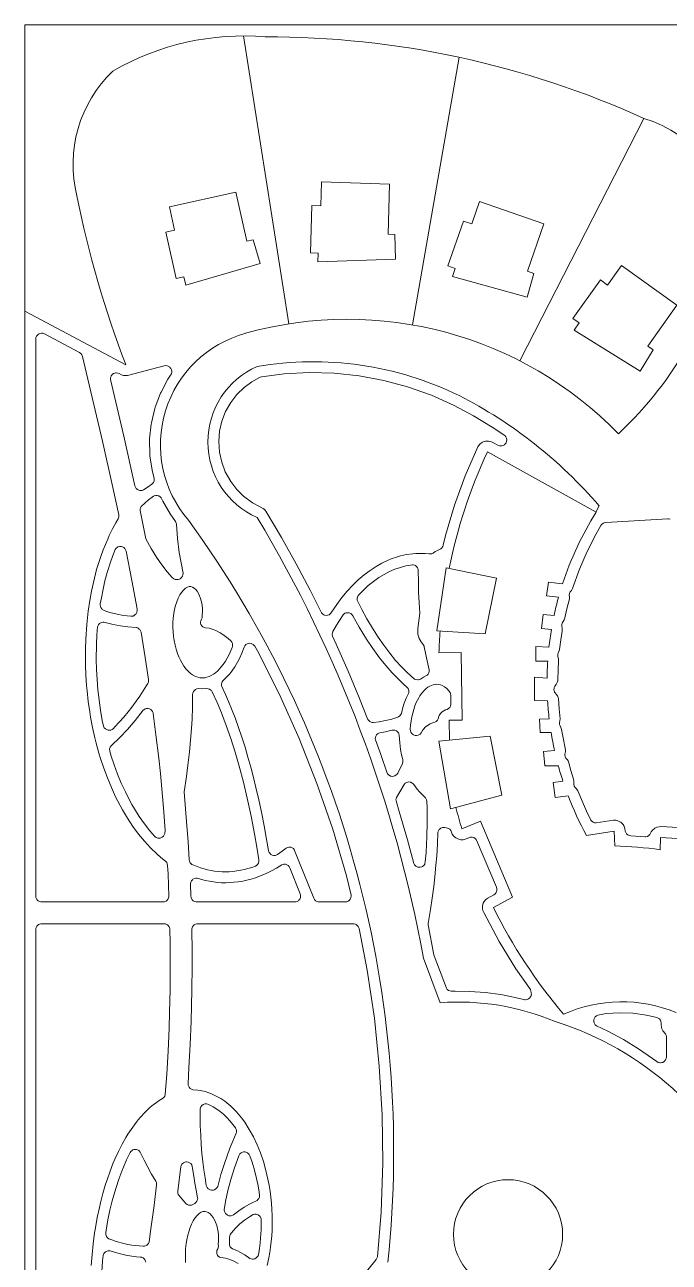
# Model space of a CAD drawing. Header units: inches. Extents: x 36 to 78, y 17.3 to 55.9.
# Drawn here: x 36.25 to 49.24, y 30.96 to 55.9 of the extents above; entities that cross this region are included whole.
import ezdxf

# ---------------------------------------------------------------- set-up
doc = ezdxf.new("R2010")
doc.units = ezdxf.units.IN
doc.layers.add('01_ORIGINAL_PLAN', color=7, linetype='CONTINUOUS', lineweight=20)
doc.layers.add('02_CONCEPT_CLOSED_AREAS', color=7, linetype='CONTINUOUS', lineweight=15)

msp = doc.modelspace()

# ---------------------------------------------------------------- linework, layer by layer
at = {"layer": '01_ORIGINAL_PLAN'}
for p, q in [((36.248, 17.906), (36.248, 55.9)), ((36.248, 55.9), (71.442, 55.9))]:
    msp.add_line(p, q, dxfattribs=at)
for points in [[(40.658, 55.675), (41.569, 49.871)], [(45, 55.245), (44.06, 49.85)], [(48.726, 54.013), (46.225, 49.126)], [(38.284, 49.049), (36.248, 50.129)], [(47.087, 44.63), (46.802, 44.667), (46.766, 44.393), (47.006, 44.362)], [(46.916, 43.993), (46.696, 44.016), (46.666, 43.73), (46.862, 43.709)], [(45.044, 43.247), (44.595, 43.241)], [(44.807, 41.482), (44.799, 41.881), (45.061, 41.886), (45.044, 43.247)], [(46.813, 43.357), (46.546, 43.371), (46.546, 43.074), (46.789, 43.074)], [(46.775, 42.728), (46.519, 42.748), (46.519, 42.277), (46.786, 42.274)], [(46.818, 41.908), (46.625, 41.902), (46.633, 41.638), (46.856, 41.638)], [(46.926, 41.27), (46.702, 41.249), (46.728, 40.961), (47.002, 40.962)], [(47.096, 40.651), (46.9, 40.63)], [(46.9, 40.63), (46.939, 40.324), (47.2, 40.358)], [(46.075, 38.317), (45.433, 39.849), (45.059, 39.693)], [(49.053, 39.272), (49.062, 39.519), (49.515, 39.492), (49.513, 39.194)], [(46.075, 38.317), (45.692, 38.109)]]:
    msp.add_lwpolyline(points, dxfattribs=at)
for points in [[(43.572, 51.68), (43.598, 52.69), (42.23, 52.734), (42.214, 52.252), (42.035, 52.258), (42.004, 51.303), (42.163, 51.298), (42.158, 51.123), (43.721, 51.177), (43.704, 51.675)], [(40.725, 51.537), (40.502, 52.523), (39.164, 52.23), (39.268, 51.758), (39.093, 51.72), (39.298, 50.787), (39.453, 50.821), (39.491, 50.65), (40.993, 51.087), (40.853, 51.565)], [(46.381, 50.933), (46.709, 51.889), (45.415, 52.34), (45.257, 51.885), (45.088, 51.944), (44.773, 51.041), (44.923, 50.989), (44.866, 50.824), (46.374, 50.409), (46.506, 50.889)], [(48.804, 49.422), (49.389, 50.246), (48.277, 51.045), (47.995, 50.654), (47.85, 50.758), (47.292, 49.982), (47.421, 49.889), (47.319, 49.747), (48.648, 48.921), (48.911, 49.345)], [(45.757, 44.748), (44.738, 44.957), (44.556, 43.684), (45.524, 43.622)], [(45.629, 41.562), (44.593, 41.461), (44.828, 40.095), (45.865, 40.369)]]:
    msp.add_lwpolyline(points, close=True, dxfattribs=at)
for points in [[(44.283, 37.084, 0.090917), (40.931, 45.968, -0.652582), (40.931, 49.011, -0.158741), (45.004, 48.425, -0.098355), (47.824, 46.203), (47.755, 46.078)], [(47.087, 44.63, -0.062406), (47.763, 46.073), (45.572, 47.29, 0.058367), (44.801, 44.944, 0.058367)], [(46.916, 43.993, -0.01479), (47.006, 44.362, -0.01479)], [(44.621, 43.68, 0.010358), (44.595, 43.241)], [(46.813, 43.357, -0.013879), (46.862, 43.709)], [(46.775, 42.728, -0.013523), (46.789, 43.074, -0.013523)], [(46.818, 41.908, -0.014342), (46.786, 42.274)], [(46.926, 41.27, -0.014645), (46.856, 41.638)], [(47.096, 40.651, -0.012679), (47.002, 40.962)], [(48.142, 39.35), (48.13, 39.649), (47.57, 39.561, -0.034306), (47.2, 40.358, -0.034306)], [(44.936, 40.124, 0.010564), (45.059, 39.693, 0.010564)], [(45.692, 38.109, 0.060935), (47.109, 35.956, -0.206423), (49.375, 35.99)], [(46.935, 35.809, 0.119192), (44.621, 36.188), (44.283, 37.084)]]:
    msp.add_lwpolyline(points, format="xyb", dxfattribs=at)
msp.add_circle((45.989, 31.521), 1.1, dxfattribs=at)
for centre, radius, start, end in [((40.658, 50.423), 5.252, 85.2142, 120.0956), ((41.139, 37.317), 18.339, 65.5622, 90.1344), ((39.813, 53.089), 2.593, 133.6015, 194.2753), ((48.026, 51.672), 2.444, 0.7167, 73.3418), ((57.911, 56.571), 21.019, 191.3089, 200.9684), ((43.034, 53.196), 7.583, 313.0815, 348.6437), ((42.751, 42.34), 7.624, 44.2289, 105.6047), ((41.312, 47.434), 2.33, 105.2161, 220.7715), ((22.064, 33.195), 21.619, 354.0583, 36.0319), ((47.898, 31.093), 8.26, 81.9573, 88.3074), ((44.996, 29.643), 6.464, 23.734, 72.5429)]:
    msp.add_arc(centre, radius, start, end, dxfattribs=at)
at = {"layer": '02_CONCEPT_CLOSED_AREAS'}
for points in [[(36.469, 49.579), (36.472, 49.594), (36.483, 49.623), (36.502, 49.647), (36.526, 49.667), (36.554, 49.679), (36.585, 49.684), (36.615, 49.681), (36.63, 49.676), (37.35, 49.295), (37.378, 49.275), (37.398, 49.249), (37.411, 49.217), (37.521, 48.759), (37.669, 48.134), (37.814, 47.51), (38.023, 46.573), (38.142, 46.019), (38.144, 45.988), (38.139, 45.958), (38.133, 45.944), (38.086, 45.864), (38.018, 45.739), (37.951, 45.606), (37.919, 45.535), (37.829, 45.317), (37.773, 45.162), (37.697, 44.918), (37.652, 44.745), (37.593, 44.481), (37.559, 44.295), (37.528, 44.083), (37.498, 43.814), (37.477, 43.515), (37.471, 43.309), (37.472, 43), (37.48, 42.789), (37.495, 42.58), (37.504, 42.474), (37.528, 42.26), (37.558, 42.05), (37.576, 41.945), (37.616, 41.733), (37.662, 41.526), (37.688, 41.422), (37.744, 41.217), (37.775, 41.114), (37.841, 40.916), (37.913, 40.72), (37.993, 40.526), (38.079, 40.34), (38.17, 40.162), (38.218, 40.075), (38.319, 39.905), (38.427, 39.742), (38.54, 39.588), (38.659, 39.443), (38.784, 39.307), (38.917, 39.18), (38.984, 39.121), (39.091, 39.035), (39.109, 39.012), (39.121, 38.985), (39.127, 38.956), (39.136, 38.788), (39.154, 38.329), (39.147, 38.297), (39.14, 38.283), (39.121, 38.257), (39.096, 38.237), (39.067, 38.224), (39.035, 38.22), (36.588, 38.22), (36.572, 38.221), (36.542, 38.229), (36.515, 38.245), (36.493, 38.267), (36.484, 38.28), (36.472, 38.309), (36.468, 38.34)], [(37.976, 48.751), (37.977, 48.782), (37.98, 48.797), (37.992, 48.825), (38.001, 48.838), (38.011, 48.849), (38.035, 48.868), (38.063, 48.88), (38.078, 48.883), (38.093, 48.884), (38.123, 48.881), (38.152, 48.87), (38.199, 48.846), (38.238, 48.834), (38.279, 48.829), (38.319, 48.832), (39.06, 49.025), (39.09, 49.029), (39.121, 49.025), (39.136, 49.02), (39.162, 49.005), (39.174, 48.995), (39.193, 48.971), (39.206, 48.943), (39.21, 48.913), (39.21, 48.897), (39.203, 48.867), (39.188, 48.84), (39.132, 48.757), (38.994, 48.497), (38.983, 48.472), (38.878, 48.193), (38.869, 48.166), (38.801, 47.877), (38.796, 47.849), (38.765, 47.557), (38.764, 47.529), (38.77, 47.238), (38.772, 47.21), (38.814, 46.922), (38.858, 46.752), (38.859, 46.736), (38.855, 46.705), (38.843, 46.676), (38.824, 46.651), (38.812, 46.64), (38.732, 46.59), (38.641, 46.527), (38.611, 46.516), (38.58, 46.513), (38.564, 46.514), (38.548, 46.518), (38.52, 46.531), (38.495, 46.551), (38.485, 46.564), (38.477, 46.577), (38.466, 46.607), (38.243, 47.608)], [(42.418, 44.039), (42.395, 44.018), (42.381, 44.009), (42.352, 43.998), (42.32, 43.996), (42.289, 44.001), (42.274, 44.007), (42.247, 44.025), (42.226, 44.048), (41.997, 44.505), (41.716, 45.038), (41.423, 45.564), (41.109, 46.097), (41.083, 46.127), (41.051, 46.153), (40.84, 46.266), (40.658, 46.399), (40.523, 46.532), (40.398, 46.695), (40.29, 46.89), (40.217, 47.083), (40.173, 47.287), (40.159, 47.498), (40.176, 47.71), (40.222, 47.913), (40.297, 48.105), (40.398, 48.284), (40.523, 48.447), (40.671, 48.591), (40.825, 48.704), (40.98, 48.788), (40.993, 48.794), (41.02, 48.801), (41.477, 48.861), (41.982, 48.888), (42.486, 48.875), (42.987, 48.822), (43.482, 48.731), (43.96, 48.604), (44.446, 48.432), (44.902, 48.229), (45.29, 48.02), (45.667, 47.792), (45.922, 47.619), (45.942, 47.595), (45.956, 47.566), (45.962, 47.535), (45.959, 47.503), (45.948, 47.473), (45.94, 47.46), (45.918, 47.436), (45.891, 47.42), (45.861, 47.411), (45.829, 47.41), (45.813, 47.413), (45.784, 47.424), (45.679, 47.482), (45.639, 47.499), (45.597, 47.508), (45.554, 47.509), (45.532, 47.506), (45.504, 47.499), (45.471, 47.485), (45.452, 47.474), (45.417, 47.445), (45.391, 47.414), (45.38, 47.396), (45.126, 46.808), (44.911, 46.214), (44.731, 45.609), (44.684, 45.41), (44.674, 45.382), (44.657, 45.358), (44.635, 45.338), (44.553, 45.3), (44.521, 45.281), (44.48, 45.251), (44.45, 45.238), (44.434, 45.234), (44.402, 45.234), (44.316, 45.242), (44.249, 45.245), (44.132, 45.243), (44.071, 45.238), (43.941, 45.22), (43.822, 45.194), (43.76, 45.176), (43.635, 45.134), (43.569, 45.106), (43.447, 45.048), (43.328, 44.981), (43.207, 44.902), (43.087, 44.811), (42.971, 44.712), (42.858, 44.603), (42.747, 44.483), (42.64, 44.354), (42.537, 44.215)], [(38.574, 46.109), (38.576, 46.142), (38.581, 46.158), (38.597, 46.188), (38.666, 46.258), (38.74, 46.323), (38.815, 46.38), (38.845, 46.4), (38.859, 46.406), (38.888, 46.413), (38.919, 46.412), (38.934, 46.408), (38.948, 46.403), (38.974, 46.387), (38.995, 46.366), (39.003, 46.353), (39.03, 46.295), (39.177, 46.04), (39.289, 45.887), (39.301, 45.854), (39.304, 45.837), (39.328, 45.543), (39.363, 45.263), (39.397, 45.053), (39.438, 44.848), (39.436, 44.816), (39.426, 44.785), (39.408, 44.758), (39.381, 44.735), (39.367, 44.727), (39.339, 44.718), (39.309, 44.716), (39.294, 44.717), (39.279, 44.721), (39.252, 44.733), (39.22, 44.761), (39.12, 44.874), (39.012, 45.015), (38.906, 45.168), (38.796, 45.347), (38.729, 45.465), (38.691, 45.539)], [(37.835, 44.101), (37.81, 44.117), (37.799, 44.128), (37.782, 44.153), (37.772, 44.181), (37.769, 44.211), (37.771, 44.226), (37.792, 44.35), (37.826, 44.525), (37.865, 44.694), (37.909, 44.858), (37.981, 45.091), (38.034, 45.236), (38.069, 45.324), (38.088, 45.349), (38.112, 45.367), (38.125, 45.375), (38.155, 45.383), (38.17, 45.385), (38.2, 45.382), (38.215, 45.377), (38.242, 45.363), (38.265, 45.343), (38.281, 45.317), (38.291, 45.288), (38.404, 44.702), (38.491, 44.235), (38.511, 44.118), (38.513, 44.087), (38.51, 44.072), (38.506, 44.057), (38.492, 44.029), (38.482, 44.017), (38.459, 43.997), (38.431, 43.983), (38.416, 43.979), (38.384, 43.978), (38.241, 43.994), (38.108, 44.019), (37.965, 44.056), (37.884, 44.082)], [(42.952, 44.289), (42.948, 44.305), (42.946, 44.337), (42.953, 44.369), (42.96, 44.384), (42.979, 44.41), (43.066, 44.5), (43.171, 44.595), (43.278, 44.681), (43.385, 44.757), (43.493, 44.823), (43.602, 44.88), (43.71, 44.927), (43.819, 44.964), (43.927, 44.993), (43.985, 45.004), (44.061, 45.015), (44.077, 45.013), (44.107, 45.005), (44.121, 44.998), (44.145, 44.979), (44.164, 44.954), (44.176, 44.925), (44.179, 44.909), (44.181, 44.658), (44.187, 44.459), (44.197, 44.255), (44.212, 44.037), (44.169, 43.729), (44.167, 43.691), (44.168, 43.653), (44.173, 43.616), (44.181, 43.579), (44.199, 43.528), (44.216, 43.494), (44.236, 43.462), (44.281, 43.406), (44.296, 43.376), (44.3, 43.36), (44.344, 43.137), (44.4, 42.9), (44.401, 42.87), (44.394, 42.841), (44.379, 42.814), (44.359, 42.792), (44.347, 42.783), (44.282, 42.748), (44.223, 42.709), (44.209, 42.703), (44.178, 42.696), (44.163, 42.695), (44.132, 42.7), (44.103, 42.713), (44.036, 42.769), (43.941, 42.856), (43.846, 42.952), (43.723, 43.089), (43.603, 43.237), (43.486, 43.393), (43.374, 43.555), (43.255, 43.741), (43.144, 43.928), (43.041, 44.115)], [(39.564, 44.576), (39.595, 44.576), (39.63, 44.566), (39.663, 44.547), (39.694, 44.518), (39.723, 44.482), (39.75, 44.439), (39.773, 44.39), (39.793, 44.335), (39.806, 44.289), (39.816, 44.24), (39.823, 44.192), (39.827, 44.133), (39.828, 44.073), (39.822, 44.002), (39.822, 43.947), (39.813, 43.918), (39.798, 43.886), (39.792, 43.858), (39.793, 43.836), (39.798, 43.815), (39.816, 43.783), (39.836, 43.763), (39.862, 43.749), (39.889, 43.742), (39.962, 43.735), (40.024, 43.719), (40.101, 43.688), (40.186, 43.643), (40.239, 43.609), (40.291, 43.571), (40.347, 43.527), (40.4, 43.48), (40.421, 43.456), (40.434, 43.426), (40.438, 43.41), (40.438, 43.378), (40.431, 43.347), (40.391, 43.254), (40.36, 43.191), (40.329, 43.133), (40.294, 43.076), (40.245, 43.004), (40.209, 42.957), (40.174, 42.917), (40.138, 42.881), (40.089, 42.838), (40.05, 42.81), (40.002, 42.782), (39.964, 42.764), (39.92, 42.749), (39.882, 42.74), (39.835, 42.735), (39.78, 42.739), (39.735, 42.748), (39.686, 42.766), (39.631, 42.795), (39.588, 42.827), (39.546, 42.864), (39.503, 42.91), (39.454, 42.974), (39.418, 43.03), (39.385, 43.09), (39.354, 43.157), (39.328, 43.225), (39.298, 43.318), (39.278, 43.393), (39.258, 43.491), (39.247, 43.569), (39.237, 43.669), (39.234, 43.746), (39.235, 43.845), (39.241, 43.939), (39.252, 44.031), (39.268, 44.118), (39.289, 44.198), (39.313, 44.272), (39.341, 44.341), (39.376, 44.41), (39.409, 44.46), (39.447, 44.505), (39.488, 44.542), (39.525, 44.564)], [(42.451, 43.576), (42.446, 43.607), (42.446, 43.623), (42.449, 43.639), (42.46, 43.668), (42.532, 43.799), (42.576, 43.875), (42.663, 44.008), (42.686, 44.029), (42.699, 44.037), (42.728, 44.047), (42.743, 44.05), (42.759, 44.05), (42.789, 44.045), (42.817, 44.032), (42.83, 44.023), (42.841, 44.012), (42.859, 43.987), (42.99, 43.755), (43.135, 43.518), (43.263, 43.328), (43.398, 43.143), (43.523, 42.985), (43.653, 42.836), (43.737, 42.749), (43.805, 42.682), (43.874, 42.618), (43.958, 42.545), (43.976, 42.521), (43.982, 42.508), (43.99, 42.478), (43.991, 42.463), (43.987, 42.434), (43.983, 42.419), (43.938, 42.327), (43.897, 42.225), (43.869, 42.139), (43.838, 42.018), (43.824, 41.992), (43.805, 41.969), (43.781, 41.953), (43.767, 41.946), (43.643, 41.906), (43.52, 41.875), (43.392, 41.851), (43.279, 41.837), (43.248, 41.838), (43.233, 41.842), (43.204, 41.854), (43.18, 41.874), (43.162, 41.899), (43.155, 41.913), (42.997, 42.318), (42.768, 42.869), (42.524, 43.418)], [(37.716, 43.766), (37.726, 43.795), (37.734, 43.808), (37.754, 43.831), (37.779, 43.848), (37.794, 43.854), (37.824, 43.861), (37.839, 43.861), (37.869, 43.855), (38.028, 43.811), (38.175, 43.782), (38.325, 43.762), (38.491, 43.752), (38.506, 43.749), (38.533, 43.738), (38.557, 43.719), (38.567, 43.708), (38.583, 43.682), (38.592, 43.654), (38.675, 43.145), (38.743, 42.7), (38.744, 42.683), (38.74, 42.65), (38.727, 42.62), (38.704, 42.583), (38.635, 42.474), (38.565, 42.367), (38.493, 42.265), (38.405, 42.148), (38.331, 42.053), (38.242, 41.946), (38.154, 41.845), (38.066, 41.75), (38.035, 41.718), (38.01, 41.698), (37.98, 41.685), (37.964, 41.682), (37.932, 41.683), (37.916, 41.686), (37.887, 41.699), (37.873, 41.708), (37.851, 41.732), (37.836, 41.761), (37.811, 41.88), (37.776, 42.083), (37.76, 42.187), (37.734, 42.391), (37.723, 42.495), (37.706, 42.7), (37.695, 42.902), (37.69, 43.105), (37.693, 43.406), (37.702, 43.602)], [(40.219, 42.561), (40.213, 42.592), (40.213, 42.607), (40.22, 42.638), (40.226, 42.653), (40.243, 42.679), (40.315, 42.747), (40.379, 42.817), (40.422, 42.873), (40.482, 42.96), (40.537, 43.054), (40.573, 43.126), (40.622, 43.233), (40.668, 43.353), (40.683, 43.382), (40.704, 43.406), (40.718, 43.415), (40.732, 43.423), (40.763, 43.432), (40.779, 43.433), (40.811, 43.43), (40.841, 43.418), (40.854, 43.409), (40.866, 43.398), (40.886, 43.372), (40.939, 43.278), (41.38, 42.404), (41.779, 41.517), (42.137, 40.61), (42.454, 39.688), (42.73, 38.747), (42.825, 38.353), (42.826, 38.338), (42.822, 38.307), (42.809, 38.279), (42.79, 38.254), (42.766, 38.236), (42.737, 38.224), (42.706, 38.22), (42.185, 38.22), (42.153, 38.224), (42.124, 38.236), (42.111, 38.245), (42.089, 38.268), (42.073, 38.295), (41.686, 39.258), (41.678, 39.274), (41.662, 39.295), (41.639, 39.312), (41.61, 39.324), (41.587, 39.327), (41.573, 39.327), (41.542, 39.319), (41.516, 39.304), (41.437, 39.243), (41.343, 39.177), (41.314, 39.163), (41.298, 39.159), (41.267, 39.157), (41.235, 39.164), (41.207, 39.179), (41.184, 39.2), (41.174, 39.213), (41.167, 39.227), (41.158, 39.258), (41.115, 39.516), (41.073, 39.751), (41.017, 40.032), (40.965, 40.277), (40.908, 40.524), (40.858, 40.73), (40.804, 40.935), (40.747, 41.14), (40.687, 41.342), (40.624, 41.541), (40.558, 41.737), (40.489, 41.928), (40.417, 42.114), (40.357, 42.258), (40.295, 42.398)], [(39.46, 40.439), (39.506, 40.745), (39.537, 40.975), (39.569, 41.245), (39.591, 41.479), (39.609, 41.714), (39.62, 41.909), (39.629, 42.142), (39.631, 42.399), (39.635, 42.43), (39.647, 42.459), (39.666, 42.484), (39.69, 42.503), (39.719, 42.515), (39.75, 42.519), (39.823, 42.515), (39.916, 42.522), (39.946, 42.518), (39.974, 42.508), (39.998, 42.491), (40.009, 42.48), (40.025, 42.455), (40.125, 42.241), (40.213, 42.032), (40.31, 41.778), (40.402, 41.513), (40.489, 41.239), (40.569, 40.959), (40.654, 40.636), (40.732, 40.311), (40.81, 39.948), (40.878, 39.594), (40.924, 39.327), (40.964, 39.068), (40.964, 39.035), (40.956, 39.004), (40.939, 38.975), (40.928, 38.963), (40.901, 38.944), (40.823, 38.915), (40.746, 38.892), (40.676, 38.873), (40.6, 38.857), (40.525, 38.844), (40.444, 38.834), (40.369, 38.829), (40.301, 38.827), (40.227, 38.828), (40.154, 38.833), (40.075, 38.841), (40.003, 38.853), (39.931, 38.868), (39.865, 38.885), (39.79, 38.908), (39.655, 38.958), (39.617, 38.976), (39.592, 38.997), (39.582, 39.01), (39.567, 39.039), (39.561, 39.071), (39.539, 39.439), (39.516, 39.753)], [(44.238, 41.625), (44.217, 41.602), (44.204, 41.593), (44.176, 41.58), (44.146, 41.574), (44.115, 41.577), (44.086, 41.587), (44.06, 41.604), (44.049, 41.615), (44.032, 41.64), (44.022, 41.669), (44.019, 41.7), (44.025, 41.782), (44.035, 41.867), (44.049, 41.95), (44.067, 42.026), (44.088, 42.101), (44.112, 42.171), (44.139, 42.237), (44.189, 42.335), (44.212, 42.372), (44.246, 42.42), (44.304, 42.487), (44.34, 42.52), (44.375, 42.547), (44.41, 42.568), (44.445, 42.585), (44.479, 42.596), (44.517, 42.604), (44.553, 42.607), (44.589, 42.604), (44.624, 42.597), (44.658, 42.584), (44.706, 42.557), (44.752, 42.521), (44.797, 42.473), (44.819, 42.443), (44.826, 42.429), (44.831, 42.415), (44.835, 42.385), (44.837, 42.212), (44.836, 42.197), (44.828, 42.166), (44.813, 42.139), (44.791, 42.116), (44.763, 42.1), (44.731, 42.09), (44.692, 42.073), (44.659, 42.05), (44.64, 42.033), (44.625, 42.015), (44.603, 41.981), (44.594, 41.961), (44.58, 41.912), (44.564, 41.883), (44.553, 41.871), (44.541, 41.86), (44.512, 41.844), (44.455, 41.826), (44.42, 41.811), (44.387, 41.792), (44.356, 41.771), (44.328, 41.747), (44.287, 41.703), (44.265, 41.673)], [(37.96, 41.266), (37.959, 41.296), (37.965, 41.325), (37.971, 41.339), (37.987, 41.364), (38.164, 41.535), (38.317, 41.697), (38.472, 41.877), (38.634, 42.084), (38.646, 42.094), (38.673, 42.11), (38.703, 42.119), (38.719, 42.12), (38.735, 42.119), (38.765, 42.111), (38.792, 42.096), (38.804, 42.085), (38.824, 42.06), (38.836, 42.031), (38.839, 42.016), (38.893, 41.588), (38.948, 41.121), (38.981, 40.81), (39.026, 40.343), (39.053, 40.032), (39.081, 39.657), (39.069, 39.598), (39.058, 39.57), (39.041, 39.544), (39.017, 39.525), (39.004, 39.517), (38.974, 39.507), (38.944, 39.506), (38.928, 39.508), (38.899, 39.518), (38.874, 39.535), (38.863, 39.545), (38.769, 39.654), (38.66, 39.795), (38.557, 39.941), (38.458, 40.099), (38.409, 40.183), (38.32, 40.349), (38.276, 40.438), (38.194, 40.616), (38.119, 40.797), (38.049, 40.986), (37.986, 41.179)], [(43.316, 41.487), (43.313, 41.517), (43.314, 41.533), (43.323, 41.562), (43.33, 41.575), (43.338, 41.588), (43.36, 41.609), (43.386, 41.624), (43.401, 41.629), (43.519, 41.65), (43.648, 41.679), (43.679, 41.683), (43.709, 41.679), (43.737, 41.667), (43.762, 41.649), (43.781, 41.625), (43.788, 41.611), (43.797, 41.582), (43.806, 41.429), (43.823, 41.292), (43.843, 41.188), (43.866, 41.091), (43.87, 41.059), (43.868, 41.042), (43.859, 41.011), (43.765, 40.817), (43.747, 40.791), (43.736, 40.78), (43.71, 40.763), (43.68, 40.753), (43.665, 40.751), (43.634, 40.754), (43.618, 40.758), (43.591, 40.772), (43.578, 40.781), (43.558, 40.805), (43.55, 40.818), (43.423, 41.189)], [(43.731, 40.256), (43.73, 40.285), (43.732, 40.3), (43.741, 40.328), (43.894, 40.589), (43.915, 40.611), (43.941, 40.628), (43.971, 40.636), (43.986, 40.638), (44.016, 40.635), (44.031, 40.631), (44.058, 40.617), (44.071, 40.608), (44.091, 40.585), (44.157, 40.493), (44.201, 40.44), (44.25, 40.389), (44.322, 40.321), (44.331, 40.308), (44.345, 40.279), (44.351, 40.247), (44.356, 40.129), (44.359, 39.813), (44.352, 39.537), (44.335, 39.213), (44.321, 39.029), (44.314, 38.998), (44.308, 38.983), (44.289, 38.957), (44.264, 38.937), (44.25, 38.929), (44.22, 38.92), (44.204, 38.919), (44.172, 38.922), (44.157, 38.927), (44.129, 38.943), (44.117, 38.953), (44.106, 38.965), (44.09, 38.993), (43.962, 39.474), (43.796, 40.046)], [(44.576, 39.623), (44.58, 39.638), (44.592, 39.666), (44.601, 39.679), (44.624, 39.7), (44.637, 39.709), (44.666, 39.72), (44.697, 39.723), (44.712, 39.722), (44.771, 39.709), (44.786, 39.703), (44.813, 39.685), (44.834, 39.661), (44.842, 39.647), (44.865, 39.589), (44.889, 39.553), (44.912, 39.53), (44.937, 39.51), (44.975, 39.489), (45.014, 39.478), (45.038, 39.474), (45.082, 39.474), (45.124, 39.482), (45.219, 39.52), (45.235, 39.523), (45.266, 39.523), (45.296, 39.516), (45.324, 39.5), (45.346, 39.478), (45.355, 39.465), (45.754, 38.515), (45.762, 38.485), (45.762, 38.453), (45.753, 38.422), (45.746, 38.408), (45.726, 38.383), (45.7, 38.364), (45.568, 38.291), (45.535, 38.263), (45.508, 38.23), (45.488, 38.192), (45.481, 38.172), (45.473, 38.13), (45.473, 38.087), (45.481, 38.045), (45.498, 38.005), (45.809, 37.424), (46.147, 36.874), (46.438, 36.457), (46.449, 36.426), (46.456, 36.391), (46.459, 36.359), (46.456, 36.343), (46.452, 36.327), (46.437, 36.299), (46.427, 36.286), (46.402, 36.265), (46.373, 36.252), (46.341, 36.247), (46.325, 36.248), (46.132, 36.296), (45.843, 36.352), (45.524, 36.395), (45.217, 36.417), (44.921, 36.421), (44.843, 36.419), (44.813, 36.425), (44.786, 36.438), (44.764, 36.458), (44.746, 36.483), (44.499, 37.134), (44.494, 37.154), (44.377, 37.757), (44.379, 37.788), (44.425, 38.065), (44.46, 38.298), (44.49, 38.533), (44.512, 38.723), (44.536, 38.96), (44.551, 39.15), (44.566, 39.387)], [(39.586, 38.588), (39.593, 38.618), (39.599, 38.632), (39.606, 38.645), (39.626, 38.668), (39.638, 38.677), (39.666, 38.691), (39.695, 38.697), (39.726, 38.696), (39.881, 38.654), (39.968, 38.636), (40.052, 38.623), (40.133, 38.614), (40.212, 38.608), (40.302, 38.607), (40.385, 38.609), (40.465, 38.615), (40.552, 38.625), (40.641, 38.64), (40.726, 38.659), (40.811, 38.681), (40.897, 38.708), (40.982, 38.739), (41.064, 38.772), (41.139, 38.807), (41.233, 38.854), (41.321, 38.903), (41.427, 38.967), (41.455, 38.977), (41.471, 38.979), (41.501, 38.978), (41.53, 38.969), (41.556, 38.953), (41.576, 38.931), (41.591, 38.904), (41.8, 38.385), (41.808, 38.355), (41.808, 38.323), (41.805, 38.308), (41.793, 38.279), (41.773, 38.255), (41.762, 38.245), (41.735, 38.229), (41.72, 38.224), (41.689, 38.22), (39.7, 38.221), (39.67, 38.229), (39.644, 38.244), (39.622, 38.265), (39.613, 38.278), (39.6, 38.306), (39.595, 38.336)], [(47.77, 35.723), (47.745, 35.744), (47.736, 35.756), (47.721, 35.785), (47.717, 35.8), (47.715, 35.832), (47.717, 35.848), (47.728, 35.878), (47.746, 35.904), (47.77, 35.925), (47.799, 35.938), (47.969, 35.968), (48.236, 35.986), (48.503, 35.977), (48.78, 35.939), (48.985, 35.889), (49.013, 35.879), (49.038, 35.861), (49.058, 35.837), (49.065, 35.824), (49.071, 35.81), (49.076, 35.78), (49.075, 35.746), (49.078, 35.703), (49.09, 35.662), (49.109, 35.623), (49.163, 35.558), (49.176, 35.528), (49.179, 35.512), (49.18, 35.097), (49.176, 35.066), (49.171, 35.051), (49.164, 35.037), (49.145, 35.012), (49.133, 35.002), (49.106, 34.986), (49.091, 34.981), (49.06, 34.977), (49.045, 34.978), (49.014, 34.986), (48.987, 35.002), (48.901, 35.067), (48.618, 35.26), (48.315, 35.444), (48.002, 35.612)], [(39.781, 34.046), (39.79, 34.077), (39.797, 34.091), (39.816, 34.116), (39.841, 34.135), (39.856, 34.142), (39.887, 34.15), (39.918, 34.149), (39.949, 34.14), (40.008, 34.112), (40.048, 34.09), (40.119, 34.046), (40.188, 33.996), (40.255, 33.939), (40.318, 33.878), (40.381, 33.809), (40.444, 33.732), (40.495, 33.664), (40.51, 33.636), (40.514, 33.621), (40.517, 33.589), (40.512, 33.558), (40.441, 33.397), (40.383, 33.255), (40.326, 33.104), (40.271, 32.946), (40.202, 32.725), (40.136, 32.485), (40.121, 32.458), (40.1, 32.435), (40.074, 32.419), (40.044, 32.41), (40.013, 32.409), (39.983, 32.416), (39.956, 32.43), (39.944, 32.44), (39.924, 32.463), (39.91, 32.491), (39.907, 32.506), (39.881, 32.656), (39.857, 32.817), (39.837, 32.981), (39.82, 33.146), (39.805, 33.334), (39.794, 33.522), (39.786, 33.706), (39.781, 33.907)], [(37.94, 31.431), (37.914, 31.45), (37.895, 31.476), (37.887, 31.49), (37.879, 31.521), (37.88, 31.554), (37.924, 31.814), (37.965, 32.01), (38.011, 32.197), (38.06, 32.375), (38.087, 32.464), (38.143, 32.634), (38.203, 32.796), (38.235, 32.874), (38.299, 33.021), (38.37, 33.167), (38.387, 33.192), (38.411, 33.212), (38.425, 33.22), (38.455, 33.229), (38.47, 33.231), (38.502, 33.228), (38.517, 33.224), (38.544, 33.209), (38.557, 33.2), (38.577, 33.176), (38.657, 33.012), (38.729, 32.873), (38.805, 32.735), (38.889, 32.591), (38.902, 32.562), (38.905, 32.547), (38.906, 32.515), (38.854, 32.101), (38.791, 31.634), (38.752, 31.368), (38.739, 31.338), (38.719, 31.314), (38.707, 31.303), (38.679, 31.288), (38.663, 31.284), (38.632, 31.281), (38.556, 31.285), (38.406, 31.303), (38.326, 31.317), (38.245, 31.335), (38.089, 31.377), (38, 31.407)], [(40.455, 31.911), (40.441, 31.904), (40.41, 31.894), (40.378, 31.893), (40.362, 31.896), (40.332, 31.908), (40.318, 31.917), (40.295, 31.939), (40.286, 31.953), (40.274, 31.983), (40.27, 32.014), (40.297, 32.179), (40.344, 32.404), (40.402, 32.627), (40.474, 32.859), (40.56, 33.103), (40.567, 33.118), (40.586, 33.144), (40.611, 33.164), (40.625, 33.171), (40.656, 33.18), (40.688, 33.18), (40.719, 33.171), (40.734, 33.164), (40.747, 33.155), (40.769, 33.131), (40.785, 33.103), (40.83, 32.976), (40.879, 32.811), (40.921, 32.643), (40.944, 32.53), (40.964, 32.415), (40.979, 32.316), (40.979, 32.284), (40.976, 32.269), (40.964, 32.24), (40.955, 32.227), (40.933, 32.204), (40.906, 32.188), (40.847, 32.163), (40.779, 32.13), (40.672, 32.069), (40.565, 31.997)], [(39.35, 32.311), (39.343, 32.325), (39.334, 32.355), (39.333, 32.387), (39.392, 32.889), (39.397, 32.904), (39.412, 32.931), (39.423, 32.943), (39.448, 32.963), (39.477, 32.976), (39.492, 32.979), (39.508, 32.98), (39.539, 32.976), (39.569, 32.964), (39.594, 32.945), (39.613, 32.919), (39.625, 32.89), (39.653, 32.692), (39.675, 32.551), (39.7, 32.413), (39.732, 32.259), (39.733, 32.244), (39.728, 32.214), (39.717, 32.187), (39.699, 32.163), (39.676, 32.144), (39.635, 32.119), (39.606, 32.109), (39.591, 32.106), (39.576, 32.106), (39.546, 32.111), (39.518, 32.124), (39.494, 32.143), (39.412, 32.234)], [(40.436, 31.229), (40.411, 31.247), (40.391, 31.271), (40.377, 31.299), (40.372, 31.33), (40.375, 31.458), (40.379, 31.489), (40.39, 31.519), (40.415, 31.552), (40.497, 31.646), (40.585, 31.731), (40.677, 31.806), (40.778, 31.876), (40.85, 31.917), (40.88, 31.925), (40.911, 31.924), (40.926, 31.921), (40.955, 31.91), (40.968, 31.901), (40.98, 31.891), (40.999, 31.866), (41.011, 31.837), (41.014, 31.822), (41.015, 31.726), (41.012, 31.614), (41.002, 31.448), (40.991, 31.341), (40.978, 31.236), (40.956, 31.105), (40.95, 31.09), (40.934, 31.065), (40.912, 31.044), (40.885, 31.029), (40.856, 31.022), (40.84, 31.021), (40.81, 31.025), (40.782, 31.036), (40.684, 31.104), (40.596, 31.157), (40.523, 31.193)]]:
    msp.add_lwpolyline(points, close=True, dxfattribs=at)
for points in [[(49.413, 39.719), (49.075, 39.738), (49.032, 39.736), (48.989, 39.726), (48.949, 39.708), (48.931, 39.695), (48.899, 39.666), (48.873, 39.631), (48.845, 39.579), (48.824, 39.557), (48.797, 39.541), (48.768, 39.532), (48.753, 39.531), (48.46, 39.554), (48.43, 39.56), (48.403, 39.574), (48.379, 39.594), (48.362, 39.619), (48.352, 39.648), (48.344, 39.701), (48.337, 39.721), (48.319, 39.761), (48.307, 39.779), (48.28, 39.809), (48.261, 39.825), (48.243, 39.837), (48.203, 39.856), (48.161, 39.866), (48.117, 39.868), (47.762, 39.814), (47.731, 39.817), (47.703, 39.828), (47.678, 39.846), (47.658, 39.869), (47.57, 40.047), (47.486, 40.238), (47.395, 40.46), (47.37, 40.497), (47.341, 40.528), (47.323, 40.556), (47.314, 40.588), (47.312, 40.605), (47.316, 40.654), (47.311, 40.697), (47.257, 40.87), (47.214, 41.021), (47.198, 41.062), (47.187, 41.081), (47.156, 41.121), (47.142, 41.151), (47.136, 41.183), (47.136, 41.2), (47.145, 41.25), (47.146, 41.272), (47.141, 41.316), (47.104, 41.494), (47.068, 41.696), (47.052, 41.738), (47.036, 41.767), (47.027, 41.799), (47.027, 41.833), (47.035, 41.868), (47.038, 41.911), (47.019, 42.11), (47.003, 42.311), (46.997, 42.338), (46.983, 42.373), (46.959, 42.41), (46.937, 42.436), (46.928, 42.45), (46.917, 42.479), (46.914, 42.495), (46.915, 42.526), (46.919, 42.542), (46.932, 42.571), (46.957, 42.605), (46.978, 42.642), (46.99, 42.679), (46.994, 42.703), (46.999, 42.894), (47.008, 43.083), (47.003, 43.124), (46.992, 43.159), (46.989, 43.19), (46.993, 43.22), (46.998, 43.234), (47.014, 43.267), (47.028, 43.309), (47.053, 43.504), (47.08, 43.675), (47.082, 43.716), (47.08, 43.737), (47.073, 43.777), (47.072, 43.809), (47.08, 43.839), (47.118, 43.905), (47.131, 43.946), (47.172, 44.125), (47.224, 44.326), (47.226, 44.37), (47.223, 44.406), (47.228, 44.439), (47.241, 44.469), (47.264, 44.499), (47.286, 44.536), (47.428, 44.929), (47.581, 45.283), (47.755, 45.627), (47.861, 45.807), (47.882, 45.833), (47.909, 45.852), (47.924, 45.859), (47.957, 45.865), (49.212, 45.945), (49.228, 45.943), (49.258, 45.932)], [(36.468, 25.066), (36.468, 37.66), (36.469, 37.676), (36.477, 37.706), (36.493, 37.733), (36.515, 37.755), (36.528, 37.764), (36.542, 37.771), (36.572, 37.779), (39.054, 37.78), (39.085, 37.776), (39.099, 37.771), (39.126, 37.756), (39.138, 37.746), (39.157, 37.721), (39.164, 37.707), (39.173, 37.678), (39.178, 37.388), (39.18, 36.922), (39.176, 36.456), (39.166, 35.99), (39.156, 35.678), (39.136, 35.212), (39.11, 34.745), (39.081, 34.338), (39.07, 34.307), (39.05, 34.281), (39.024, 34.26), (38.954, 34.216), (38.901, 34.179), (38.811, 34.109), (38.764, 34.068), (38.669, 33.977), (38.582, 33.883), (38.536, 33.829), (38.493, 33.774), (38.423, 33.681), (38.326, 33.536), (38.286, 33.471), (38.21, 33.336), (38.135, 33.189), (38.065, 33.038), (38.031, 32.958), (37.966, 32.791), (37.906, 32.62), (37.877, 32.53), (37.822, 32.345), (37.774, 32.156), (37.751, 32.058), (37.709, 31.856), (37.672, 31.652), (37.656, 31.547), (37.628, 31.331), (37.605, 31.113), (37.589, 30.89)], [(41.136, 30.889), (41.169, 31.045), (41.188, 31.152), (41.203, 31.262), (41.216, 31.374), (41.225, 31.487), (41.232, 31.604), (41.235, 31.721), (41.233, 31.902), (41.228, 32.023), (41.219, 32.145), (41.207, 32.267), (41.191, 32.387), (41.171, 32.511), (41.149, 32.63), (41.107, 32.81), (41.057, 32.988), (40.998, 33.16), (40.932, 33.327), (40.857, 33.485), (40.774, 33.636), (40.684, 33.778), (40.616, 33.87), (40.514, 33.991), (40.475, 34.032), (40.403, 34.102), (40.321, 34.171), (40.28, 34.202), (40.201, 34.256), (40.109, 34.308), (40.025, 34.347), (39.98, 34.365), (39.882, 34.396), (39.785, 34.417), (39.737, 34.424), (39.636, 34.432), (39.62, 34.436), (39.592, 34.45), (39.579, 34.46), (39.559, 34.483), (39.545, 34.512), (39.54, 34.527), (39.538, 34.558), (39.558, 34.876), (39.583, 35.348), (39.601, 35.819), (39.61, 36.134), (39.616, 36.45), (39.62, 36.921), (39.619, 37.237), (39.614, 37.658), (39.615, 37.674), (39.623, 37.704), (39.629, 37.719), (39.648, 37.744), (39.66, 37.755), (39.688, 37.771), (39.718, 37.779), (39.734, 37.78), (42.867, 37.78), (42.882, 37.779), (42.911, 37.772), (42.924, 37.765), (42.949, 37.748), (42.968, 37.725), (42.981, 37.698), (42.985, 37.683), (43.15, 36.844), (43.294, 35.879), (43.394, 34.907), (43.45, 33.929), (43.462, 32.953), (43.428, 31.968), (43.354, 31.065), (43.345, 31.038), (43.33, 31.014), (42.997, 30.599)], [(39.488, 30.951), (39.485, 31.038), (39.485, 31.148), (39.49, 31.231), (39.501, 31.335), (39.513, 31.412), (39.533, 31.505), (39.552, 31.573), (39.579, 31.655), (39.61, 31.728), (39.644, 31.792), (39.679, 31.847), (39.721, 31.899), (39.764, 31.938), (39.803, 31.964), (39.839, 31.977), (39.876, 31.982), (39.912, 31.976), (39.945, 31.962), (39.982, 31.936), (40.014, 31.902), (40.046, 31.86), (40.073, 31.811), (40.095, 31.763), (40.117, 31.701), (40.133, 31.637), (40.146, 31.569), (40.152, 31.513), (40.155, 31.457), (40.154, 31.391), (40.149, 31.315), (40.151, 31.28), (40.147, 31.247), (40.142, 31.231), (40.122, 31.191), (40.116, 31.155), (40.118, 31.134), (40.125, 31.113), (40.135, 31.095), (40.149, 31.078), (40.172, 31.06), (40.199, 31.05), (40.294, 31.039), (40.34, 31.028), (40.382, 31.014), (40.462, 30.979), (40.548, 30.93)], [(37.803, 30.766), (37.816, 30.985), (37.825, 31.092), (37.836, 31.121), (37.844, 31.135), (37.853, 31.147), (37.876, 31.167), (37.89, 31.175), (37.919, 31.185), (37.95, 31.187), (37.966, 31.185), (38.125, 31.138), (38.282, 31.101), (38.409, 31.08), (38.5, 31.069), (38.575, 31.063), (38.605, 31.057), (38.632, 31.044), (38.656, 31.024), (38.673, 30.999), (38.684, 30.971), (38.687, 30.956)]]:
    msp.add_lwpolyline(points, dxfattribs=at)

doc.saveas('drawing.dxf')
